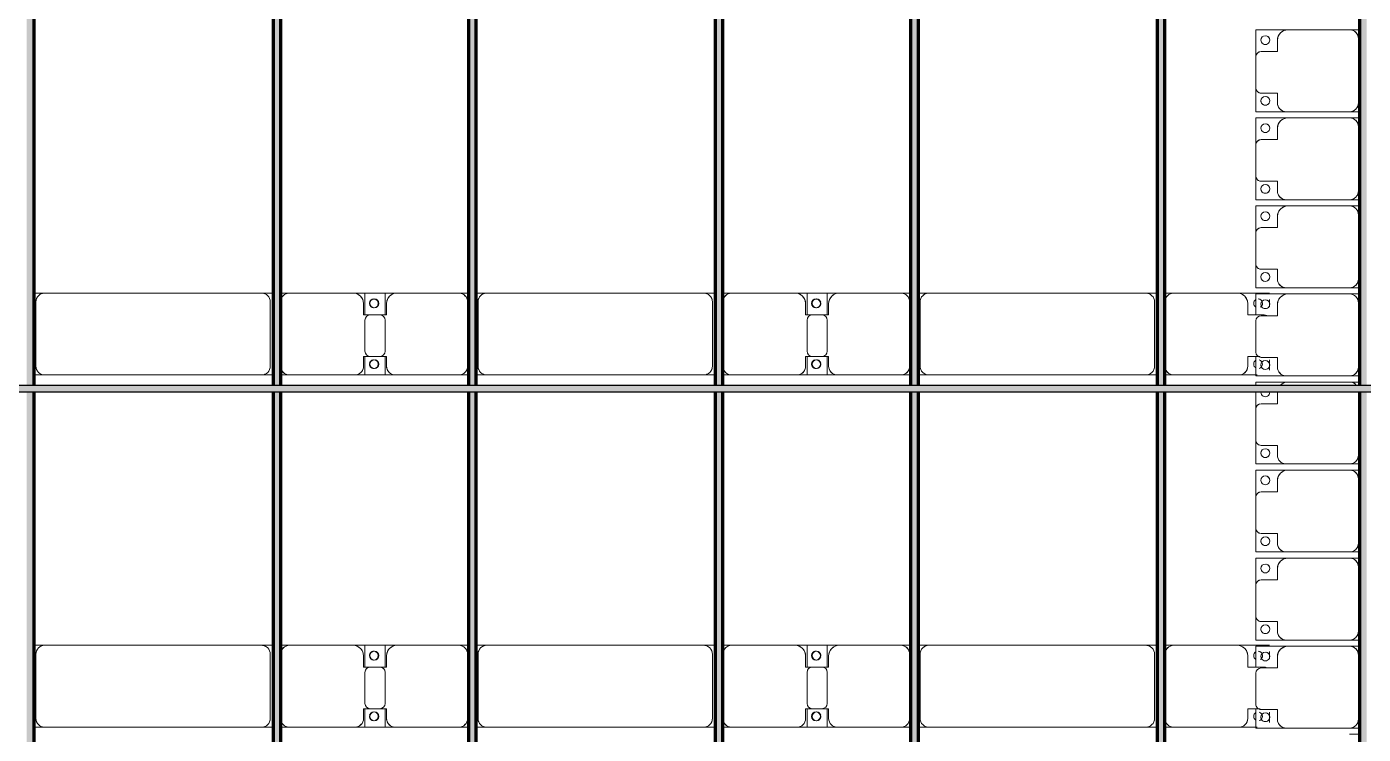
# Model space of a CAD drawing. Header units: millimetres. Extents: x -268744 to 115753, y -96240 to -10461.
# Drawn here: x -119199 to -111611, y -48588 to -44571 of the extents above; entities that cross this region are included whole.
import ezdxf

# ---------------------------------------------------------------- set-up
doc = ezdxf.new("R2010")
doc.units = ezdxf.units.MM
doc.layers.add('A-GENM', color=13, linetype='Continuous', lineweight=9)
doc.layers.add('S-BEAM', color=12, linetype='Continuous', lineweight=9)

# ---------------------------------------------------------------- blocks, each defined once
blk = doc.blocks.new('Dầm C52 - Hộp 40x60-V26-KHUNG KẾT CẤU BÈ PIN 1')
at = {"layer": 'S-BEAM', "lineweight": 25}
h = blk.add_hatch(color=4, dxfattribs=at)
h.paths.add_polyline_path([(-145811, -20), (-73437.3, -15.7), (-73437.3, 20), (-145811, 20), (-145811, -15.7)])
h.paths.add_polyline_path([(-72237.3, -20), (-593.6, -15.7), (-593.6, 20), (-72237.3, 20), (-72237.3, -15.7)])
h.paths.add_polyline_path([(606.4, -20), (72250.2, -15.7), (72250.2, 20), (606.4, 20), (606.4, -15.7)])
h.paths.add_polyline_path([(73450.2, -20), (144462.7, -15.7), (144462.7, 20), (73450.2, 20), (73450.2, -15.7)])
h.paths.add_polyline_path([(145662.7, -20), (145811, -15.7), (145811, 20), (145662.7, 20), (145662.7, -15.7)])
at = {"layer": 'S-BEAM', "color": 4, "lineweight": 25}
for p, q in [((-72237.3, 20), (-593.6, 20)), ((-593.6, -20), (-72237.3, -20))]:
    blk.add_line(p, q, dxfattribs=at)
blk = doc.blocks.new('Dai phao do pin - DẢI PHAO ĐỠ PIN-V40-KHUNG KẾT CẤU BÈ PIN 1')
at = {"layer": 'A-GENM', "color": 7}
for p, q in [((62067.6, 241.6), (62129.7, 241.6)), ((62067.6, 241.6), (62129.7, 241.6)), ((63360.3, 241.6), (62129.7, 241.6)), ((63360.3, 241.6), (63427.6, 241.6)), ((63360.3, 241.6), (63427.6, 241.6)), ((63467.6, 241.6), (63519.7, 241.6)), ((63467.6, 241.6), (63519.7, 241.6)), ((63879.7, 241.6), (63519.7, 241.6)), ((63879.7, 241.6), (64062.2, 241.6)), ((64062.2, 241.6), (63879.7, 241.6)), ((63947.8, 241.6), (64130.3, 241.6)), ((63947.8, 116.2), (63947.8, 241.6)), ((64130.3, 241.6), (63947.8, 241.6)), ((64062.2, 241.6), (64062.2, 116.2)), ((64480.3, 241.6), (64130.3, 241.6)), ((64480.3, 241.6), (64537.6, 241.6)), ((64480.3, 241.6), (64537.6, 241.6)), ((64577.6, 241.6), (64639.7, 241.6)), ((64577.6, 241.6), (64639.7, 241.6)), ((65870.3, 241.6), (64639.7, 241.6)), ((65870.3, 241.6), (65937.6, 241.6)), ((65870.3, 241.6), (65937.6, 241.6)), ((65977.6, 241.6), (66029.7, 241.6)), ((65977.6, 241.6), (66029.7, 241.6)), ((66389.7, 241.6), (66029.7, 241.6)), ((66389.7, 241.6), (66572.2, 241.6)), ((66572.2, 241.6), (66389.7, 241.6)), ((66457.8, 241.6), (66640.3, 241.6)), ((66457.8, 116.2), (66457.8, 241.6)), ((66640.3, 241.6), (66457.8, 241.6)), ((66572.2, 241.6), (66572.2, 116.2)), ((66990.3, 241.6), (66640.3, 241.6)), ((66990.3, 241.6), (67047.6, 241.6)), ((66990.3, 241.6), (67047.6, 241.6)), ((67087.6, 241.6), (67149.7, 241.6)), ((67087.6, 241.6), (67149.7, 241.6)), ((68380.3, 241.6), (67149.7, 241.6)), ((68380.3, 241.6), (68447.6, 241.6)), ((68380.3, 241.6), (68447.6, 241.6)), ((68487.6, 241.6), (68539.7, 241.6)), ((68487.6, 241.6), (68539.7, 241.6)), ((68899.7, 241.6), (68539.7, 241.6)), ((68899.7, 241.6), (69082.2, 241.6)), ((69082.2, 241.6), (68899.7, 241.6)), ((62079.7, 191.6), (62079.7, -173.4)), ((63410.3, -173.4), (63410.3, 191.6)), ((63469.7, 191.6), (63469.7, -173.4)), ((63939.7, 118.2), (63939.7, 181.6)), ((64070.3, 181.6), (64070.3, 118.2)), ((64530.3, -173.4), (64530.3, 191.6)), ((64589.7, 191.6), (64589.7, -173.4)), ((65920.3, -173.4), (65920.3, 191.6)), ((65979.7, 191.6), (65979.7, -173.4)), ((66449.7, 118.2), (66449.7, 181.6)), ((66580.3, 181.6), (66580.3, 118.2)), ((67040.3, -173.4), (67040.3, 191.6)), ((67099.7, 191.6), (67099.7, -173.4)), ((68430.3, -173.4), (68430.3, 191.6)), ((68489.7, 191.6), (68489.7, -173.4)), ((68959.7, 118.2), (68959.7, 181.6)), ((69082.2, 205.8), (69082.2, 164.2)), ((69082.2, 164.2), (69082.2, 205.8)), ((64032.2, 118.2), (63939.7, 118.2)), ((63947.8, 88.2), (63947.8, -88.2)), ((64070.3, 118.2), (63977.8, 118.2)), ((64062.2, -88.2), (64062.2, 88.2)), ((66542.2, 118.2), (66449.7, 118.2)), ((66457.8, 88.2), (66457.8, -88.2)), ((66580.3, 118.2), (66487.8, 118.2)), ((66572.2, -88.2), (66572.2, 88.2)), ((69052.2, 118.2), (68959.7, 118.2)), ((63939.7, -173.4), (63939.7, -118.2)), ((63939.7, -118.2), (64032.2, -118.2)), ((63947.8, -223.4), (63947.8, -116.2)), ((63977.8, -118.2), (64070.3, -118.2)), ((64062.2, -116.2), (64062.2, -223.4)), ((64070.3, -118.2), (64070.3, -173.4)), ((66449.7, -173.4), (66449.7, -118.2)), ((66449.7, -118.2), (66542.2, -118.2)), ((66457.8, -223.4), (66457.8, -116.2)), ((66487.8, -118.2), (66580.3, -118.2)), ((66572.2, -116.2), (66572.2, -223.4)), ((66580.3, -118.2), (66580.3, -173.4)), ((68959.7, -173.4), (68959.7, -118.2)), ((68959.7, -118.2), (69030.6, -118.2)), ((69082.2, -137.5), (69082.2, -195.9)), ((69082.2, -195.9), (69082.2, -137.5)), ((62129.7, -223.4), (62067.6, -223.4)), ((62129.7, -223.4), (62067.6, -223.4)), ((62129.7, -223.4), (63360.3, -223.4)), ((63427.6, -223.4), (63360.3, -223.4)), ((63427.6, -223.4), (63360.3, -223.4)), ((63519.7, -223.4), (63467.6, -223.4)), ((63519.7, -223.4), (63467.6, -223.4)), ((63519.7, -223.4), (63889.7, -223.4)), ((64062.2, -223.4), (63897.1, -223.4)), ((63897.1, -223.4), (64062.2, -223.4)), ((64120.3, -223.4), (63947.8, -223.4)), ((63947.8, -223.4), (64120.3, -223.4)), ((64120.3, -223.4), (64480.3, -223.4)), ((64537.6, -223.4), (64480.3, -223.4)), ((64537.6, -223.4), (64480.3, -223.4)), ((64639.7, -223.4), (64577.6, -223.4)), ((64639.7, -223.4), (64577.6, -223.4)), ((64639.7, -223.4), (65870.3, -223.4)), ((65937.6, -223.4), (65870.3, -223.4)), ((65937.6, -223.4), (65870.3, -223.4)), ((66029.7, -223.4), (65977.6, -223.4)), ((66029.7, -223.4), (65977.6, -223.4)), ((66029.7, -223.4), (66399.7, -223.4)), ((66572.2, -223.4), (66399.7, -223.4)), ((66399.7, -223.4), (66572.2, -223.4)), ((66630.3, -223.4), (66457.8, -223.4)), ((66457.8, -223.4), (66630.3, -223.4)), ((66630.3, -223.4), (66990.3, -223.4)), ((67047.6, -223.4), (66990.3, -223.4)), ((67047.6, -223.4), (66990.3, -223.4)), ((67149.7, -223.4), (67087.6, -223.4)), ((67149.7, -223.4), (67087.6, -223.4)), ((67149.7, -223.4), (68380.3, -223.4)), ((68447.6, -223.4), (68380.3, -223.4)), ((68447.6, -223.4), (68380.3, -223.4)), ((68539.7, -223.4), (68487.6, -223.4)), ((68539.7, -223.4), (68487.6, -223.4)), ((68539.7, -223.4), (68909.7, -223.4)), ((69013.6, -223.4), (68909.7, -223.4)), ((68909.7, -223.4), (69013.6, -223.4))]:
    blk.add_line(p, q, dxfattribs=at)
for centre, radius, start, end in [((62129.7, 191.6), 50, 90, 180), ((62129.7, 191.6), 50, 105, 135), ((63360.3, 191.6), 50, 0, 90), ((63360.3, 191.6), 50, 60, 90), ((63519.7, 191.6), 50, 90, 180), ((63519.7, 191.6), 50, 105, 180), ((63879.7, 181.6), 60, 0, 90), ((63879.7, 181.6), 60, 0, 60), ((64130.3, 181.6), 60, 90, 180), ((64130.3, 181.6), 60, 120, 180), ((64480.3, 191.6), 50, 0, 90), ((64480.3, 191.6), 50, 0, 75), ((64639.7, 191.6), 50, 90, 180), ((64639.7, 191.6), 50, 105, 135), ((65870.3, 191.6), 50, 0, 90), ((65870.3, 191.6), 50, 60, 90), ((66029.7, 191.6), 50, 90, 180), ((66029.7, 191.6), 50, 105, 180), ((66389.7, 181.6), 60, 0, 90), ((66389.7, 181.6), 60, 0, 60), ((66640.3, 181.6), 60, 90, 180), ((66640.3, 181.6), 60, 120, 180), ((66990.3, 191.6), 50, 0, 90), ((66990.3, 191.6), 50, 0, 75), ((67149.7, 191.6), 50, 90, 180), ((67149.7, 191.6), 50, 105, 135), ((68380.3, 191.6), 50, 360, 90), ((68380.3, 191.6), 50, 60, 90), ((68539.7, 191.6), 50, 90, 180), ((68539.7, 191.6), 50, 105, 180), ((68899.7, 181.6), 60, 360, 90), ((68899.7, 181.6), 60, 360, 60), ((62129.7, 191.6), 50, 165, 180), ((63360.3, 191.6), 50, 15, 30), ((63998.6, 183.2), 25, 360, 180), ((63998.6, 183.2), 25, 180, 360), ((63998.6, 183.2), 25, 360, 165), ((64001.4, 183.2), 25, 360, 180), ((64001.4, 183.2), 25, 90, 180), ((64001.4, 183.2), 25, 180, 0), ((64001.4, 183.2), 25, 180, 300), ((63998.6, 183.2), 25, 210, 360), ((64001.4, 183.2), 25, 15, 75), ((64001.4, 183.2), 25, 330, 345), ((64639.7, 191.6), 50, 150, 180), ((65870.3, 191.6), 50, 15, 30), ((66508.6, 183.2), 25, 360, 180), ((66508.6, 183.2), 25, 180, 0), ((66508.6, 183.2), 25, 360, 165), ((66511.4, 183.2), 25, 0, 180), ((66511.4, 183.2), 25, 90, 180), ((66511.4, 183.2), 25, 180, 0), ((66511.4, 183.2), 25, 180, 300), ((66508.6, 183.2), 25, 210, 360), ((66511.4, 183.2), 25, 15, 75), ((66511.4, 183.2), 25, 330, 345), ((67149.7, 191.6), 50, 150, 180), ((68380.3, 191.6), 50, 15, 30), ((69018.6, 183.2), 25, 120, 180), ((69018.6, 183.2), 25, 180, 240), ((69018.6, 183.2), 25, 180, 195), ((69018.6, 183.2), 25, 120, 165), ((69018.6, 183.2), 25, 210, 240), ((69018.6, 183.2), 25, 0, 90), ((69018.6, 183.2), 25, 0, 90), ((69018.6, 183.2), 25, 300, 0), ((69018.6, 183.2), 25, 300, 0), ((63977.8, 88.2), 30, 90, 180), ((64032.2, 88.2), 30, 360, 90), ((66487.8, 88.2), 30, 90, 180), ((66542.2, 88.2), 30, 0, 90), ((69052.2, 88.2), 30, 60, 90), ((63977.8, -88.2), 30, 180, 270), ((63998.6, -161.8), 25, 360, 180), ((63998.6, -161.8), 25, 105, 165), ((64001.4, -161.8), 25, 360, 180), ((64001.4, -161.8), 25, 105, 180), ((63998.6, -161.8), 25, 360, 75), ((64001.4, -161.8), 25, 15, 75), ((64032.2, -88.2), 30, 270, 0), ((66487.8, -88.2), 30, 180, 270), ((66508.6, -161.8), 25, 360, 180), ((66508.6, -161.8), 25, 105, 165), ((66511.4, -161.8), 25, 0, 180), ((66511.4, -161.8), 25, 105, 180), ((66508.6, -161.8), 25, 360, 75), ((66511.4, -161.8), 25, 15, 75), ((66542.2, -88.2), 30, 270, 360), ((69018.6, -161.8), 25, 120, 180), ((69018.6, -161.8), 25, 120, 165), ((69018.6, -161.8), 25, 0, 75), ((69018.6, -161.8), 25, 0, 75), ((62129.7, -173.4), 50, 180, 270), ((62129.7, -173.4), 50, 180, 210), ((62129.7, -173.4), 50, 240, 270), ((63360.3, -173.4), 50, 270, 360), ((63360.3, -173.4), 50, 285, 300), ((63360.3, -173.4), 50, 330, 360), ((63519.7, -173.4), 50, 180, 270), ((63519.7, -173.4), 50, 180, 255), ((63889.7, -173.4), 50, 270, 0), ((63889.7, -173.4), 50, 285, 0), ((63998.6, -161.8), 25, 180, 360), ((63998.6, -161.8), 25, 195, 360), ((64001.4, -161.8), 25, 180, 0), ((64001.4, -161.8), 25, 180, 270), ((64001.4, -161.8), 25, 285, 345), ((64120.3, -173.4), 50, 180, 270), ((64120.3, -173.4), 50, 180, 255), ((64480.3, -173.4), 50, 270, 360), ((64480.3, -173.4), 50, 285, 0), ((64639.7, -173.4), 50, 180, 270), ((64639.7, -173.4), 50, 180, 210), ((64639.7, -173.4), 50, 240, 270), ((65870.3, -173.4), 50, 270, 360), ((65870.3, -173.4), 50, 285, 300), ((65870.3, -173.4), 50, 330, 360), ((66029.7, -173.4), 50, 180, 270), ((66029.7, -173.4), 50, 180, 255), ((66399.7, -173.4), 50, 270, 360), ((66399.7, -173.4), 50, 285, 0), ((66508.6, -161.8), 25, 180, 360), ((66508.6, -161.8), 25, 195, 360), ((66511.4, -161.8), 25, 180, 360), ((66511.4, -161.8), 25, 180, 270), ((66511.4, -161.8), 25, 285, 345), ((66630.3, -173.4), 50, 180, 270), ((66630.3, -173.4), 50, 180, 255), ((66990.3, -173.4), 50, 270, 0), ((66990.3, -173.4), 50, 285, 0), ((67149.7, -173.4), 50, 180, 270), ((67149.7, -173.4), 50, 180, 210), ((67149.7, -173.4), 50, 240, 270), ((68380.3, -173.4), 50, 270, 0), ((68380.3, -173.4), 50, 285, 300), ((68380.3, -173.4), 50, 330, 0), ((68539.7, -173.4), 50, 180, 270), ((68539.7, -173.4), 50, 180, 255), ((68909.7, -173.4), 50, 270, 360), ((68909.7, -173.4), 50, 285, 360), ((69018.6, -161.8), 25, 180, 240), ((69018.6, -161.8), 25, 180, 240), ((69018.6, -161.8), 25, 285, 0), ((69018.6, -161.8), 25, 285, 0)]:
    blk.add_arc(centre, radius, start, end, dxfattribs=at)
blk = doc.blocks.new('Dai phao do pin - DẢI PHAO ĐỠ PIN-V41-KHUNG KẾT CẤU BÈ PIN 1')
at = {"layer": 'A-GENM', "color": 7}
for p, q in [((62067.6, 241.6), (62129.7, 241.6)), ((62067.6, 241.6), (62129.7, 241.6)), ((63360.3, 241.6), (62129.7, 241.6)), ((63360.3, 241.6), (63427.6, 241.6)), ((63360.3, 241.6), (63427.6, 241.6)), ((63467.6, 241.6), (63519.7, 241.6)), ((63467.6, 241.6), (63519.7, 241.6)), ((63879.7, 241.6), (63519.7, 241.6)), ((63879.7, 241.6), (64062.2, 241.6)), ((64062.2, 241.6), (63879.7, 241.6)), ((63947.8, 241.6), (64130.3, 241.6)), ((63947.8, 116.2), (63947.8, 241.6)), ((64130.3, 241.6), (63947.8, 241.6)), ((64062.2, 241.6), (64062.2, 116.2)), ((64480.3, 241.6), (64130.3, 241.6)), ((64480.3, 241.6), (64537.6, 241.6)), ((64480.3, 241.6), (64537.6, 241.6)), ((64577.6, 241.6), (64639.7, 241.6)), ((64577.6, 241.6), (64639.7, 241.6)), ((65870.3, 241.6), (64639.7, 241.6)), ((65870.3, 241.6), (65937.6, 241.6)), ((65870.3, 241.6), (65937.6, 241.6)), ((65977.6, 241.6), (66029.7, 241.6)), ((65977.6, 241.6), (66029.7, 241.6)), ((66389.7, 241.6), (66029.7, 241.6)), ((66389.7, 241.6), (66572.2, 241.6)), ((66572.2, 241.6), (66389.7, 241.6)), ((66457.8, 241.6), (66640.3, 241.6)), ((66457.8, 116.2), (66457.8, 241.6)), ((66640.3, 241.6), (66457.8, 241.6)), ((66572.2, 241.6), (66572.2, 116.2)), ((66990.3, 241.6), (66640.3, 241.6)), ((66990.3, 241.6), (67047.6, 241.6)), ((66990.3, 241.6), (67047.6, 241.6)), ((67087.6, 241.6), (67149.7, 241.6)), ((67087.6, 241.6), (67149.7, 241.6)), ((68380.3, 241.6), (67149.7, 241.6)), ((68380.3, 241.6), (68447.6, 241.6)), ((68380.3, 241.6), (68447.6, 241.6)), ((68487.6, 241.6), (68539.7, 241.6)), ((68487.6, 241.6), (68539.7, 241.6)), ((68899.7, 241.6), (68539.7, 241.6)), ((68899.7, 241.6), (69082.2, 241.6)), ((69082.2, 241.6), (68899.7, 241.6)), ((62079.7, 191.6), (62079.7, -173.4)), ((63410.3, -173.4), (63410.3, 191.6)), ((63469.7, 191.6), (63469.7, -173.4)), ((63939.7, 118.2), (63939.7, 181.6)), ((64070.3, 181.6), (64070.3, 118.2)), ((64530.3, -173.4), (64530.3, 191.6)), ((64589.7, 191.6), (64589.7, -173.4)), ((65920.3, -173.4), (65920.3, 191.6)), ((65979.7, 191.6), (65979.7, -173.4)), ((66449.7, 118.2), (66449.7, 181.6)), ((66580.3, 181.6), (66580.3, 118.2)), ((67040.3, -173.4), (67040.3, 191.6)), ((67099.7, 191.6), (67099.7, -173.4)), ((68430.3, -173.4), (68430.3, 191.6)), ((68489.7, 191.6), (68489.7, -173.4)), ((68959.7, 118.2), (68959.7, 181.6)), ((69082.2, 205.8), (69082.2, 164.2)), ((69082.2, 164.2), (69082.2, 205.8)), ((64032.2, 118.2), (63939.7, 118.2)), ((63947.8, 88.2), (63947.8, -88.2)), ((64070.3, 118.2), (63977.8, 118.2)), ((64062.2, -88.2), (64062.2, 88.2)), ((66542.2, 118.2), (66449.7, 118.2)), ((66457.8, 88.2), (66457.8, -88.2)), ((66580.3, 118.2), (66487.8, 118.2)), ((66572.2, -88.2), (66572.2, 88.2)), ((69052.2, 118.2), (68959.7, 118.2)), ((63939.7, -173.4), (63939.7, -118.2)), ((63939.7, -118.2), (64032.2, -118.2)), ((63947.8, -223.4), (63947.8, -116.2)), ((63977.8, -118.2), (64070.3, -118.2)), ((64062.2, -116.2), (64062.2, -223.4)), ((64070.3, -118.2), (64070.3, -173.4)), ((66449.7, -173.4), (66449.7, -118.2)), ((66449.7, -118.2), (66542.2, -118.2)), ((66457.8, -223.4), (66457.8, -116.2)), ((66487.8, -118.2), (66580.3, -118.2)), ((66572.2, -116.2), (66572.2, -223.4)), ((66580.3, -118.2), (66580.3, -173.4)), ((68959.7, -173.4), (68959.7, -118.2)), ((68959.7, -118.2), (69030.6, -118.2)), ((69082.2, -137.5), (69082.2, -195.9)), ((69082.2, -195.9), (69082.2, -137.5)), ((62129.7, -223.4), (62067.6, -223.4)), ((62129.7, -223.4), (62067.6, -223.4)), ((62129.7, -223.4), (63360.3, -223.4)), ((63427.6, -223.4), (63360.3, -223.4)), ((63427.6, -223.4), (63360.3, -223.4)), ((63519.7, -223.4), (63467.6, -223.4)), ((63519.7, -223.4), (63467.6, -223.4)), ((63519.7, -223.4), (63889.7, -223.4)), ((64062.2, -223.4), (63897.1, -223.4)), ((63897.1, -223.4), (64062.2, -223.4)), ((64120.3, -223.4), (63947.8, -223.4)), ((63947.8, -223.4), (64120.3, -223.4)), ((64120.3, -223.4), (64480.3, -223.4)), ((64537.6, -223.4), (64480.3, -223.4)), ((64537.6, -223.4), (64480.3, -223.4)), ((64639.7, -223.4), (64577.6, -223.4)), ((64639.7, -223.4), (64577.6, -223.4)), ((64639.7, -223.4), (65870.3, -223.4)), ((65937.6, -223.4), (65870.3, -223.4)), ((65937.6, -223.4), (65870.3, -223.4)), ((66029.7, -223.4), (65977.6, -223.4)), ((66029.7, -223.4), (65977.6, -223.4)), ((66029.7, -223.4), (66399.7, -223.4)), ((66572.2, -223.4), (66399.7, -223.4)), ((66399.7, -223.4), (66572.2, -223.4)), ((66630.3, -223.4), (66457.8, -223.4)), ((66457.8, -223.4), (66630.3, -223.4)), ((66630.3, -223.4), (66990.3, -223.4)), ((67047.6, -223.4), (66990.3, -223.4)), ((67047.6, -223.4), (66990.3, -223.4)), ((67149.7, -223.4), (67087.6, -223.4)), ((67149.7, -223.4), (67087.6, -223.4)), ((67149.7, -223.4), (68380.3, -223.4)), ((68447.6, -223.4), (68380.3, -223.4)), ((68447.6, -223.4), (68380.3, -223.4)), ((68539.7, -223.4), (68487.6, -223.4)), ((68539.7, -223.4), (68487.6, -223.4)), ((68539.7, -223.4), (68909.7, -223.4)), ((69013.6, -223.4), (68909.7, -223.4)), ((68909.7, -223.4), (69013.6, -223.4))]:
    blk.add_line(p, q, dxfattribs=at)
for centre, radius, start, end in [((62129.7, 191.6), 50, 90, 180), ((62129.7, 191.6), 50, 105, 135), ((63360.3, 191.6), 50, 0, 90), ((63360.3, 191.6), 50, 60, 90), ((63519.7, 191.6), 50, 90, 180), ((63519.7, 191.6), 50, 105, 180), ((63879.7, 181.6), 60, 0, 90), ((63879.7, 181.6), 60, 0, 60), ((64130.3, 181.6), 60, 90, 180), ((64130.3, 181.6), 60, 120, 180), ((64480.3, 191.6), 50, 0, 90), ((64480.3, 191.6), 50, 0, 75), ((64639.7, 191.6), 50, 90, 180), ((64639.7, 191.6), 50, 105, 135), ((65870.3, 191.6), 50, 0, 90), ((65870.3, 191.6), 50, 60, 90), ((66029.7, 191.6), 50, 90, 180), ((66029.7, 191.6), 50, 105, 180), ((66389.7, 181.6), 60, 0, 90), ((66389.7, 181.6), 60, 0, 60), ((66640.3, 181.6), 60, 90, 180), ((66640.3, 181.6), 60, 120, 180), ((66990.3, 191.6), 50, 0, 90), ((66990.3, 191.6), 50, 0, 75), ((67149.7, 191.6), 50, 90, 180), ((67149.7, 191.6), 50, 105, 135), ((68380.3, 191.6), 50, 360, 90), ((68380.3, 191.6), 50, 60, 90), ((68539.7, 191.6), 50, 90, 180), ((68539.7, 191.6), 50, 105, 180), ((68899.7, 181.6), 60, 360, 90), ((68899.7, 181.6), 60, 360, 60), ((62129.7, 191.6), 50, 165, 180), ((63360.3, 191.6), 50, 15, 30), ((63998.6, 183.2), 25, 360, 180), ((63998.6, 183.2), 25, 180, 360), ((63998.6, 183.2), 25, 360, 165), ((64001.4, 183.2), 25, 360, 180), ((64001.4, 183.2), 25, 90, 180), ((64001.4, 183.2), 25, 180, 0), ((64001.4, 183.2), 25, 180, 300), ((63998.6, 183.2), 25, 210, 360), ((64001.4, 183.2), 25, 15, 75), ((64001.4, 183.2), 25, 330, 345), ((64639.7, 191.6), 50, 150, 180), ((65870.3, 191.6), 50, 15, 30), ((66508.6, 183.2), 25, 360, 180), ((66508.6, 183.2), 25, 180, 0), ((66508.6, 183.2), 25, 360, 165), ((66511.4, 183.2), 25, 0, 180), ((66511.4, 183.2), 25, 90, 180), ((66511.4, 183.2), 25, 180, 0), ((66511.4, 183.2), 25, 180, 300), ((66508.6, 183.2), 25, 210, 360), ((66511.4, 183.2), 25, 15, 75), ((66511.4, 183.2), 25, 330, 345), ((67149.7, 191.6), 50, 150, 180), ((68380.3, 191.6), 50, 15, 30), ((69018.6, 183.2), 25, 120, 180), ((69018.6, 183.2), 25, 180, 240), ((69018.6, 183.2), 25, 180, 195), ((69018.6, 183.2), 25, 120, 165), ((69018.6, 183.2), 25, 210, 240), ((69018.6, 183.2), 25, 0, 90), ((69018.6, 183.2), 25, 0, 90), ((69018.6, 183.2), 25, 300, 0), ((69018.6, 183.2), 25, 300, 0), ((63977.8, 88.2), 30, 90, 180), ((64032.2, 88.2), 30, 360, 90), ((66487.8, 88.2), 30, 90, 180), ((66542.2, 88.2), 30, 0, 90), ((69052.2, 88.2), 30, 60, 90), ((63977.8, -88.2), 30, 180, 270), ((63998.6, -161.8), 25, 360, 180), ((63998.6, -161.8), 25, 105, 165), ((64001.4, -161.8), 25, 360, 180), ((64001.4, -161.8), 25, 105, 180), ((63998.6, -161.8), 25, 360, 75), ((64001.4, -161.8), 25, 15, 75), ((64032.2, -88.2), 30, 270, 0), ((66487.8, -88.2), 30, 180, 270), ((66508.6, -161.8), 25, 360, 180), ((66508.6, -161.8), 25, 105, 165), ((66511.4, -161.8), 25, 0, 180), ((66511.4, -161.8), 25, 105, 180), ((66508.6, -161.8), 25, 360, 75), ((66511.4, -161.8), 25, 15, 75), ((66542.2, -88.2), 30, 270, 360), ((69018.6, -161.8), 25, 120, 180), ((69018.6, -161.8), 25, 120, 165), ((69018.6, -161.8), 25, 0, 75), ((69018.6, -161.8), 25, 0, 75), ((62129.7, -173.4), 50, 180, 270), ((62129.7, -173.4), 50, 180, 210), ((62129.7, -173.4), 50, 240, 270), ((63360.3, -173.4), 50, 270, 360), ((63360.3, -173.4), 50, 285, 300), ((63360.3, -173.4), 50, 330, 360), ((63519.7, -173.4), 50, 180, 270), ((63519.7, -173.4), 50, 180, 255), ((63889.7, -173.4), 50, 270, 0), ((63889.7, -173.4), 50, 285, 0), ((63998.6, -161.8), 25, 180, 360), ((63998.6, -161.8), 25, 195, 360), ((64001.4, -161.8), 25, 180, 0), ((64001.4, -161.8), 25, 180, 270), ((64001.4, -161.8), 25, 285, 345), ((64120.3, -173.4), 50, 180, 270), ((64120.3, -173.4), 50, 180, 255), ((64480.3, -173.4), 50, 270, 360), ((64480.3, -173.4), 50, 285, 0), ((64639.7, -173.4), 50, 180, 270), ((64639.7, -173.4), 50, 180, 210), ((64639.7, -173.4), 50, 240, 270), ((65870.3, -173.4), 50, 270, 360), ((65870.3, -173.4), 50, 285, 300), ((65870.3, -173.4), 50, 330, 360), ((66029.7, -173.4), 50, 180, 270), ((66029.7, -173.4), 50, 180, 255), ((66399.7, -173.4), 50, 270, 360), ((66399.7, -173.4), 50, 285, 0), ((66508.6, -161.8), 25, 180, 360), ((66508.6, -161.8), 25, 195, 360), ((66511.4, -161.8), 25, 180, 360), ((66511.4, -161.8), 25, 180, 270), ((66511.4, -161.8), 25, 285, 345), ((66630.3, -173.4), 50, 180, 270), ((66630.3, -173.4), 50, 180, 255), ((66990.3, -173.4), 50, 270, 0), ((66990.3, -173.4), 50, 285, 0), ((67149.7, -173.4), 50, 180, 270), ((67149.7, -173.4), 50, 180, 210), ((67149.7, -173.4), 50, 240, 270), ((68380.3, -173.4), 50, 270, 0), ((68380.3, -173.4), 50, 285, 300), ((68380.3, -173.4), 50, 330, 0), ((68539.7, -173.4), 50, 180, 270), ((68539.7, -173.4), 50, 180, 255), ((68909.7, -173.4), 50, 270, 360), ((68909.7, -173.4), 50, 285, 360), ((69018.6, -161.8), 25, 180, 240), ((69018.6, -161.8), 25, 180, 240), ((69018.6, -161.8), 25, 285, 0), ((69018.6, -161.8), 25, 285, 0)]:
    blk.add_arc(centre, radius, start, end, dxfattribs=at)
blk = doc.blocks.new('Dầm C52 - Dầm C52-V1-KHUNG KẾT CẤU BÈ PIN 1')
at = {"layer": 'S-BEAM', "lineweight": 140}
h = blk.add_hatch(color=1, dxfattribs=at)
h.paths.add_polyline_path([(-25480.9, 20), (-25480.9, -20), (-25440.9, -20), (-25445.2, 20)])
h.paths.add_polyline_path([(-25400.9, -20), (-19440.9, -20), (-19443, 20), (-25400.9, 20)])
h.paths.add_polyline_path([(-19400.9, 20), (-19400.9, -20), (-13440.9, -20), (-13440.9, 20), (-18981.3, 20)])
h.paths.add_polyline_path([(-13400.9, -20), (-7440.9, -20), (-7440.9, 20), (-13400.9, 20)])
h.paths.add_polyline_path([(-7400.9, 20), (-7400.9, -20), (-1440.9, -20), (-1440.9, 20), (-6977, 20)])
h.paths.add_polyline_path([(-1400.9, -20), (4559.1, -20), (4559.1, 20), (-1400.9, 20)])
h.paths.add_polyline_path([(4599.1, 20), (4599.1, -20), (10559.1, -20), (10559.1, 20), (5027.2, 20)])
h.paths.add_polyline_path([(10599.1, -20), (16559.1, -20), (16559.1, 20), (10599.1, 20)])
h.paths.add_polyline_path([(16599.1, 20), (16599.1, -20), (22559.1, -20), (22559.1, 20), (17031.5, 20)])
h.paths.add_polyline_path([(22599.1, -20), (25259.1, -20), (25259.1, 20), (22599.1, 20)])
h.paths.add_polyline_path([(25299.1, -20), (25480.9, -20), (25480.9, 20), (25299.1, 20)])
at = {"layer": 'S-BEAM', "color": 1, "lineweight": 140}
for p, q in [((-1440.9, -20), (-7400.9, -20)), ((4559.1, -20), (-1400.9, -20))]:
    blk.add_line(p, q, dxfattribs=at)
blk = doc.blocks.new('Dầm C52 - Dầm C52-102503-KHUNG KẾT CẤU BÈ PIN 1')
at = {"layer": 'S-BEAM', "lineweight": 140}
h = blk.add_hatch(color=1, dxfattribs=at)
h.paths.add_polyline_path([(-25480.9, 20), (-25480.9, -20), (-25440.9, -20), (-25440.9, 20)])
h.paths.add_polyline_path([(-25400.9, 20), (-25400.9, -20), (-19440.9, -20), (-19443, 20), (-24983.5, 20)])
h.paths.add_polyline_path([(-19400.9, 20), (-19400.9, -20), (-13440.9, -20), (-13440.9, 20), (-17596.2, 20)])
h.paths.add_polyline_path([(-13400.9, -20), (-7440.9, -20), (-7440.9, 20), (-13400.9, 20)])
h.paths.add_polyline_path([(-7400.9, -20), (-1440.9, -20), (-1440.9, 20), (-7400.9, 20)])
h.paths.add_polyline_path([(-1400.9, -20), (4559.1, -20), (4559.1, 20), (-1400.9, 20)])
h.paths.add_polyline_path([(4599.1, -20), (10559.1, -20), (10559.1, 20), (4599.1, 20)])
h.paths.add_polyline_path([(10599.1, 20), (10599.1, -20), (16559.1, -20), (16559.1, 20), (11952.8, 20)])
h.paths.add_polyline_path([(16599.1, -20), (22559.1, -20), (22559.1, 20), (16599.1, 20)])
h.paths.add_polyline_path([(22599.1, -20), (25259.1, -20), (25259.1, 20), (22599.1, 20)])
h.paths.add_polyline_path([(25299.1, -20), (25441.8, -20), (25441.8, 20), (25299.1, 20)])
at = {"layer": 'S-BEAM', "color": 1, "lineweight": 140}
for p, q in [((-7400.9, 20), (-1440.9, 20)), ((-1400.9, 20), (4559.1, 20)), ((-1440.9, -20), (-7400.9, -20)), ((4559.1, -20), (-1400.9, -20))]:
    blk.add_line(p, q, dxfattribs=at)
blk = doc.blocks.new('Dầm C52 - Dầm C52-V2-KHUNG KẾT CẤU BÈ PIN 1')
at = {"layer": 'S-BEAM', "lineweight": 140}
h = blk.add_hatch(color=1, dxfattribs=at)
h.paths.add_polyline_path([(-25480.9, 20), (-25480.9, -20), (-25440.9, -20), (-25440.9, 20)])
h.paths.add_polyline_path([(-25400.9, 20), (-25400.9, -20), (-19440.9, -20), (-19443, 20), (-24983.5, 20)])
h.paths.add_polyline_path([(-19400.9, 20), (-19400.9, -20), (-13440.9, -20), (-13440.9, 20), (-18519.6, 20)])
h.paths.add_polyline_path([(-13400.9, -20), (-7440.9, -20), (-7440.9, 20), (-13400.9, 20)])
h.paths.add_polyline_path([(-7400.9, 20), (-7400.9, -20), (-1440.9, -20), (-1440.9, 20), (-6515.3, 20)])
h.paths.add_polyline_path([(-1400.9, 20), (-1400.9, -20), (4559.1, -20), (4559.1, 20), (-974.9, 20)])
h.paths.add_polyline_path([(4599.1, -20), (10559.1, -20), (10559.1, 20), (4599.1, 20)])
h.paths.add_polyline_path([(10599.1, -20), (16559.1, -20), (16559.1, 20), (10599.1, 20)])
h.paths.add_polyline_path([(16599.1, 20), (16599.1, -20), (22559.1, -20), (22559.1, 20), (17493.2, 20)])
h.paths.add_polyline_path([(22599.1, 20), (22599.1, -20), (25259.1, -20), (25259.1, 20), (23033.7, 20)])
h.paths.add_polyline_path([(25299.1, -20), (25480.9, -20), (25480.9, 20), (25299.1, 20)])
at = {"layer": 'S-BEAM', "color": 1, "lineweight": 140}
for p, q in [((-7400.9, 20), (-1440.9, 20)), ((-1400.9, 20), (4559.1, 20)), ((-1440.9, -20), (-7400.9, -20)), ((4559.1, -20), (-1400.9, -20))]:
    blk.add_line(p, q, dxfattribs=at)
blk = doc.blocks.new('Dải phao đi lại kèm đỡ invester - DẢI PHAO ĐI LẠI-V76-KHUNG KẾT CẤU BÈ PIN 1')
at = {"layer": 'A-GENM', "color": 7}
for p, q in [((24258.4, -779.7), (24258.4, -722.4)), ((24258.4, -779.7), (24258.4, -722.4)), ((24673.4, -729.7), (24308.4, -729.7)), ((24723.4, -722.4), (24723.4, -779.7)), ((24723.4, -722.4), (24723.4, -779.7)), ((24758.4, -779.7), (24758.4, -722.4)), ((24758.4, -779.7), (24758.4, -722.4)), ((25173.4, -729.7), (24808.4, -729.7)), ((25223.4, -722.4), (25223.4, -779.7)), ((25223.4, -722.4), (25223.4, -779.7)), ((25258.4, -779.7), (25258.4, -722.4)), ((25258.4, -779.7), (25258.4, -722.4)), ((25673.4, -729.7), (25308.4, -729.7)), ((25723.4, -722.4), (25723.4, -779.7)), ((25723.4, -722.4), (25723.4, -779.7)), ((25758.4, -779.7), (25758.4, -722.4)), ((25758.4, -779.7), (25758.4, -722.4)), ((26173.4, -729.7), (25808.4, -729.7)), ((26223.4, -722.4), (26223.4, -779.7)), ((26223.4, -722.4), (26223.4, -779.7)), ((26258.4, -779.7), (26258.4, -722.4)), ((26258.4, -779.7), (26258.4, -722.4)), ((26673.4, -729.7), (26316.8, -729.7)), ((26723.4, -722.4), (26723.4, -779.7)), ((26723.4, -722.4), (26723.4, -779.7)), ((26758.4, -779.7), (26758.4, -722.4)), ((26758.4, -779.7), (26758.4, -722.4)), ((27173.4, -729.7), (26808.4, -729.7)), ((27223.4, -722.4), (27223.4, -779.7)), ((27223.4, -722.4), (27223.4, -779.7)), ((27258.4, -779.7), (27258.4, -722.4)), ((27258.4, -779.7), (27258.4, -722.4)), ((27673.4, -729.7), (27308.4, -729.7)), ((27723.4, -722.4), (27723.4, -779.7)), ((27723.4, -722.4), (27723.4, -779.7)), ((27758.4, -779.7), (27758.4, -722.4)), ((27758.4, -779.7), (27758.4, -722.4)), ((28173.4, -729.7), (27808.4, -729.7)), ((28223.4, -722.4), (28223.4, -779.7)), ((28223.4, -722.4), (28223.4, -779.7)), ((28258.4, -779.7), (28258.4, -722.4)), ((28258.4, -779.7), (28258.4, -722.4)), ((24258.4, -779.7), (24258.4, -1129.7)), ((24723.4, -1139.7), (24723.4, -779.7)), ((24758.4, -779.7), (24758.4, -1129.7)), ((25223.4, -1139.7), (25223.4, -779.7)), ((25258.4, -779.7), (25258.4, -1129.7)), ((25723.4, -1139.7), (25723.4, -779.7)), ((25758.4, -779.7), (25758.4, -1129.7)), ((26223.4, -1139.7), (26223.4, -779.7)), ((26258.4, -779.7), (26258.4, -1129.7)), ((26723.4, -1139.7), (26723.4, -779.7)), ((26758.4, -779.7), (26758.4, -1129.7)), ((27223.4, -1139.7), (27223.4, -779.7)), ((27258.4, -779.7), (27258.4, -1129.7)), ((27723.4, -1139.7), (27723.4, -779.7)), ((27758.4, -779.7), (27758.4, -1129.7)), ((28223.4, -1139.7), (28223.4, -779.7)), ((24258.4, -1312.2), (24258.4, -1129.7)), ((24258.4, -1129.7), (24258.4, -1312.2)), ((24758.4, -1312.2), (24758.4, -1129.7)), ((24758.4, -1129.7), (24758.4, -1312.2)), ((25258.4, -1312.2), (25258.4, -1129.7)), ((25258.4, -1129.7), (25258.4, -1312.2)), ((25758.4, -1312.2), (25758.4, -1129.7)), ((25758.4, -1129.7), (25758.4, -1312.2)), ((26258.4, -1312.2), (26258.4, -1129.7)), ((26258.4, -1129.7), (26258.4, -1312.2)), ((26758.4, -1312.2), (26758.4, -1129.7)), ((26758.4, -1129.7), (26758.4, -1312.2)), ((27258.4, -1312.2), (27258.4, -1129.7)), ((27258.4, -1129.7), (27258.4, -1312.2)), ((27758.4, -1312.2), (27758.4, -1129.7)), ((27758.4, -1129.7), (27758.4, -1312.2)), ((24318.4, -1189.7), (24381.8, -1189.7)), ((24381.8, -1189.7), (24381.8, -1282.2)), ((24618.2, -1282.2), (24618.2, -1189.7)), ((24618.2, -1189.7), (24673.4, -1189.7)), ((24723.4, -1139.7), (24723.4, -1312.2)), ((24723.4, -1312.2), (24723.4, -1139.7)), ((24818.4, -1189.7), (24881.8, -1189.7)), ((24881.8, -1189.7), (24881.8, -1282.2)), ((25118.2, -1282.2), (25118.2, -1189.7)), ((25118.2, -1189.7), (25173.4, -1189.7)), ((25223.4, -1139.7), (25223.4, -1312.2)), ((25223.4, -1312.2), (25223.4, -1139.7)), ((25318.4, -1189.7), (25381.8, -1189.7)), ((25381.8, -1189.7), (25381.8, -1282.2)), ((25618.2, -1282.2), (25618.2, -1189.7)), ((25618.2, -1189.7), (25673.4, -1189.7)), ((25723.4, -1139.7), (25723.4, -1312.2)), ((25723.4, -1312.2), (25723.4, -1139.7)), ((25818.4, -1189.7), (25881.8, -1189.7)), ((25881.8, -1189.7), (25881.8, -1282.2)), ((26118.2, -1282.2), (26118.2, -1189.7)), ((26118.2, -1189.7), (26173.4, -1189.7)), ((26223.4, -1139.7), (26223.4, -1312.2)), ((26223.4, -1312.2), (26223.4, -1139.7)), ((26318.4, -1189.7), (26381.8, -1189.7)), ((26381.8, -1189.7), (26381.8, -1282.2)), ((26618.2, -1282.2), (26618.2, -1189.7)), ((26618.2, -1189.7), (26673.4, -1189.7)), ((26723.4, -1139.7), (26723.4, -1312.2)), ((26723.4, -1312.2), (26723.4, -1139.7)), ((26818.4, -1189.7), (26881.8, -1189.7)), ((26881.8, -1189.7), (26881.8, -1282.2)), ((27118.2, -1282.2), (27118.2, -1189.7)), ((27118.2, -1189.7), (27173.4, -1189.7)), ((27223.4, -1139.7), (27223.4, -1312.2)), ((27223.4, -1312.2), (27223.4, -1139.7)), ((27318.4, -1189.7), (27381.8, -1189.7)), ((27381.8, -1189.7), (27381.8, -1282.2)), ((27618.2, -1282.2), (27618.2, -1189.7)), ((27618.2, -1189.7), (27673.4, -1189.7)), ((27723.4, -1139.7), (27723.4, -1312.2)), ((27723.4, -1312.2), (27723.4, -1139.7)), ((27818.4, -1189.7), (27881.8, -1189.7)), ((27881.8, -1189.7), (27881.8, -1282.2)), ((28118.2, -1282.2), (28118.2, -1189.7)), ((28118.2, -1189.7), (28173.4, -1189.7)), ((28223.4, -1139.7), (28223.4, -1312.2)), ((28223.4, -1312.2), (28223.4, -1139.7)), ((24411.8, -1312.2), (24258.4, -1312.2)), ((24258.4, -1312.2), (24411.8, -1312.2)), ((24411.8, -1312.2), (24588.2, -1312.2)), ((24723.4, -1312.2), (24588.2, -1312.2)), ((24588.2, -1312.2), (24723.4, -1312.2)), ((24911.8, -1312.2), (24758.4, -1312.2)), ((24758.4, -1312.2), (24911.8, -1312.2)), ((24911.8, -1312.2), (25088.2, -1312.2)), ((25223.4, -1312.2), (25088.2, -1312.2)), ((25088.2, -1312.2), (25223.4, -1312.2)), ((25411.8, -1312.2), (25258.4, -1312.2)), ((25258.4, -1312.2), (25411.8, -1312.2)), ((25411.8, -1312.2), (25588.2, -1312.2)), ((25723.4, -1312.2), (25588.2, -1312.2)), ((25588.2, -1312.2), (25723.4, -1312.2)), ((25876.8, -1312.2), (25758.4, -1312.2)), ((25758.4, -1312.2), (25876.8, -1312.2)), ((25911.8, -1312.2), (26088.2, -1312.2)), ((26223.4, -1312.2), (26113.2, -1312.2)), ((26113.2, -1312.2), (26223.4, -1312.2)), ((26276.8, -1312.2), (26258.4, -1312.2)), ((26258.4, -1312.2), (26276.8, -1312.2)), ((26411.8, -1312.2), (26316.8, -1312.2)), ((26316.8, -1312.2), (26411.8, -1312.2)), ((26411.8, -1312.2), (26588.2, -1312.2)), ((26723.4, -1312.2), (26588.2, -1312.2)), ((26588.2, -1312.2), (26723.4, -1312.2)), ((26911.8, -1312.2), (26758.4, -1312.2)), ((26758.4, -1312.2), (26911.8, -1312.2)), ((26911.8, -1312.2), (27088.2, -1312.2)), ((27223.4, -1312.2), (27088.2, -1312.2)), ((27088.2, -1312.2), (27223.4, -1312.2)), ((27411.8, -1312.2), (27258.4, -1312.2)), ((27258.4, -1312.2), (27411.8, -1312.2)), ((27411.8, -1312.2), (27588.2, -1312.2)), ((27723.4, -1312.2), (27588.2, -1312.2)), ((27588.2, -1312.2), (27723.4, -1312.2)), ((27876.8, -1312.2), (27758.4, -1312.2)), ((27758.4, -1312.2), (27876.8, -1312.2)), ((27911.8, -1312.2), (28088.2, -1312.2)), ((28223.4, -1312.2), (28113.2, -1312.2)), ((28113.2, -1312.2), (28223.4, -1312.2))]:
    blk.add_line(p, q, dxfattribs=at)
for centre, radius, start, end in [((24308.4, -779.7), 50, 90, 180), ((24308.4, -779.7), 50, 90, 165), ((24673.4, -779.7), 50, 0, 90), ((24673.4, -779.7), 50, 15, 90), ((24808.4, -779.7), 50, 90, 180), ((24808.4, -779.7), 50, 90, 165), ((25173.4, -779.7), 50, 0, 90), ((25173.4, -779.7), 50, 15, 90), ((25308.4, -779.7), 50, 90, 180), ((25308.4, -779.7), 50, 90, 165), ((25673.4, -779.7), 50, 0, 90), ((25673.4, -779.7), 50, 15, 90), ((25808.4, -779.7), 50, 90, 180), ((25808.4, -779.7), 50, 90, 165), ((26173.4, -779.7), 50, 360, 90), ((26173.4, -779.7), 50, 15, 90), ((26308.4, -779.7), 50, 135, 180), ((26308.4, -779.7), 50, 135, 165), ((26673.4, -779.7), 50, 0, 90), ((26673.4, -779.7), 50, 15, 90), ((26808.4, -779.7), 50, 90, 180), ((26808.4, -779.7), 50, 90, 165), ((27173.4, -779.7), 50, 360, 90), ((27173.4, -779.7), 50, 15, 90), ((27308.4, -779.7), 50, 90, 180), ((27308.4, -779.7), 50, 90, 165), ((27673.4, -779.7), 50, 360, 90), ((27673.4, -779.7), 50, 15, 90), ((27808.4, -779.7), 50, 90, 180), ((27808.4, -779.7), 50, 90, 165), ((28173.4, -779.7), 50, 0, 90), ((28173.4, -779.7), 50, 15, 90), ((24318.4, -1129.7), 60, 180, 270), ((24818.4, -1129.7), 60, 180, 270), ((25318.4, -1129.7), 60, 180, 270), ((25818.4, -1129.7), 60, 180, 270), ((26318.4, -1129.7), 60, 180, 225), ((26818.4, -1129.7), 60, 180, 270), ((27318.4, -1129.7), 60, 180, 270), ((27818.4, -1129.7), 60, 180, 270), ((24318.4, -1129.7), 60, 210, 270), ((24673.4, -1139.7), 50, 270, 0), ((24673.4, -1139.7), 50, 270, 345), ((24818.4, -1129.7), 60, 210, 270), ((25173.4, -1139.7), 50, 270, 0), ((25173.4, -1139.7), 50, 270, 345), ((25318.4, -1129.7), 60, 210, 270), ((25673.4, -1139.7), 50, 270, 360), ((25673.4, -1139.7), 50, 270, 345), ((25818.4, -1129.7), 60, 210, 270), ((26173.4, -1139.7), 50, 270, 360), ((26173.4, -1139.7), 50, 270, 345), ((26318.4, -1129.7), 60, 210, 225), ((26673.4, -1139.7), 50, 270, 360), ((26673.4, -1139.7), 50, 270, 345), ((26818.4, -1129.7), 60, 210, 270), ((27173.4, -1139.7), 50, 270, 0), ((27173.4, -1139.7), 50, 270, 345), ((27318.4, -1129.7), 60, 210, 270), ((27673.4, -1139.7), 50, 270, 0), ((27673.4, -1139.7), 50, 270, 345), ((27818.4, -1129.7), 60, 210, 270), ((28173.4, -1139.7), 50, 270, 360), ((28173.4, -1139.7), 50, 270, 345), ((24316.8, -1258.6), 25, 90, 270), ((24316.8, -1258.6), 25, 180, 270), ((24316.8, -1258.6), 25, 90, 165), ((24316.8, -1258.6), 25, 270, 90), ((24316.8, -1258.6), 25, 60, 90), ((24316.8, -1258.6), 25, 270, 30), ((24411.8, -1282.2), 30, 180, 270), ((24588.2, -1282.2), 30, 270, 0), ((24661.8, -1258.6), 25, 90, 270), ((24661.8, -1258.6), 25, 180, 270), ((24661.8, -1258.6), 25, 90, 165), ((24661.8, -1258.6), 25, 270, 90), ((24661.8, -1258.6), 25, 15, 90), ((24661.8, -1258.6), 25, 270, 0), ((24816.8, -1258.6), 25, 90, 270), ((24816.8, -1258.6), 25, 180, 270), ((24816.8, -1258.6), 25, 90, 165), ((24816.8, -1258.6), 25, 270, 90), ((24816.8, -1258.6), 25, 60, 90), ((24816.8, -1258.6), 25, 270, 30), ((24911.8, -1282.2), 30, 180, 270), ((25088.2, -1282.2), 30, 270, 0), ((25161.8, -1258.6), 25, 90, 270), ((25161.8, -1258.6), 25, 180, 270), ((25161.8, -1258.6), 25, 90, 165), ((25161.8, -1258.6), 25, 270, 90), ((25161.8, -1258.6), 25, 15, 90), ((25161.8, -1258.6), 25, 270, 360), ((25316.8, -1258.6), 25, 90, 270), ((25316.8, -1258.6), 25, 180, 270), ((25316.8, -1258.6), 25, 90, 165), ((25316.8, -1258.6), 25, 270, 90), ((25316.8, -1258.6), 25, 60, 90), ((25316.8, -1258.6), 25, 270, 30), ((25411.8, -1282.2), 30, 180, 270), ((25588.2, -1282.2), 30, 270, 0), ((25661.8, -1258.6), 25, 90, 270), ((25661.8, -1258.6), 25, 180, 270), ((25661.8, -1258.6), 25, 90, 165), ((25661.8, -1258.6), 25, 270, 90), ((25661.8, -1258.6), 25, 15, 90), ((25661.8, -1258.6), 25, 270, 360), ((25816.8, -1258.6), 25, 90, 270), ((25816.8, -1258.6), 25, 180, 270), ((25816.8, -1258.6), 25, 90, 165), ((25816.8, -1258.6), 25, 270, 90), ((25816.8, -1258.6), 25, 60, 90), ((25816.8, -1258.6), 25, 270, 30), ((25911.8, -1282.2), 30, 180, 270), ((26088.2, -1282.2), 30, 270, 360), ((26161.8, -1258.6), 25, 90, 270), ((26161.8, -1258.6), 25, 180, 270), ((26161.8, -1258.6), 25, 90, 165), ((26161.8, -1258.6), 25, 270, 90), ((26161.8, -1258.6), 25, 15, 90), ((26161.8, -1258.6), 25, 270, 360), ((26316.8, -1258.6), 25, 270, 90), ((26316.8, -1258.6), 25, 60, 90), ((26316.8, -1258.6), 25, 270, 30), ((26411.8, -1282.2), 30, 180, 270), ((26588.2, -1282.2), 30, 270, 0), ((26661.8, -1258.6), 25, 90, 270), ((26661.8, -1258.6), 25, 180, 270), ((26661.8, -1258.6), 25, 90, 165), ((26661.8, -1258.6), 25, 270, 90), ((26661.8, -1258.6), 25, 15, 90), ((26661.8, -1258.6), 25, 270, 360), ((26816.8, -1258.6), 25, 90, 270), ((26816.8, -1258.6), 25, 180, 270), ((26816.8, -1258.6), 25, 90, 165), ((26816.8, -1258.6), 25, 270, 90), ((26816.8, -1258.6), 25, 60, 90), ((26816.8, -1258.6), 25, 270, 30), ((26911.8, -1282.2), 30, 180, 270), ((27088.2, -1282.2), 30, 270, 360), ((27161.8, -1258.6), 25, 90, 270), ((27161.8, -1258.6), 25, 180, 270), ((27161.8, -1258.6), 25, 90, 165), ((27161.8, -1258.6), 25, 270, 90), ((27161.8, -1258.6), 25, 15, 90), ((27161.8, -1258.6), 25, 270, 0), ((27316.8, -1258.6), 25, 90, 270), ((27316.8, -1258.6), 25, 180, 270), ((27316.8, -1258.6), 25, 90, 165), ((27316.8, -1258.6), 25, 270, 90), ((27316.8, -1258.6), 25, 60, 90), ((27316.8, -1258.6), 25, 270, 30), ((27411.8, -1282.2), 30, 180, 270), ((27588.2, -1282.2), 30, 270, 0), ((27661.8, -1258.6), 25, 90, 270), ((27661.8, -1258.6), 25, 180, 270), ((27661.8, -1258.6), 25, 90, 165), ((27661.8, -1258.6), 25, 270, 90), ((27661.8, -1258.6), 25, 15, 90), ((27661.8, -1258.6), 25, 270, 0), ((27816.8, -1258.6), 25, 90, 270), ((27816.8, -1258.6), 25, 180, 270), ((27816.8, -1258.6), 25, 90, 165), ((27816.8, -1258.6), 25, 270, 90), ((27816.8, -1258.6), 25, 60, 90), ((27816.8, -1258.6), 25, 270, 30), ((27911.8, -1282.2), 30, 180, 270), ((28088.2, -1282.2), 30, 270, 0), ((28161.8, -1258.6), 25, 90, 270), ((28161.8, -1258.6), 25, 180, 270), ((28161.8, -1258.6), 25, 105, 165), ((28161.8, -1258.6), 25, 90, 95.82658), ((28161.8, -1258.6), 25, 270, 90), ((28161.8, -1258.6), 25, 15, 90), ((28161.8, -1258.6), 25, 270, 0), ((24411.8, -1282.2), 30, 195, 225), ((24411.8, -1282.2), 30, 195, 255), ((24411.8, -1282.2), 30, 195, 225), ((24588.2, -1282.2), 30, 285, 345), ((24588.2, -1282.2), 30, 285, 300), ((24588.2, -1282.2), 30, 285, 300), ((24588.2, -1282.2), 30, 315, 345), ((24588.2, -1282.2), 30, 315, 345), ((24911.8, -1282.2), 30, 195, 225), ((24911.8, -1282.2), 30, 195, 255), ((24911.8, -1282.2), 30, 195, 225), ((25088.2, -1282.2), 30, 285, 345), ((25088.2, -1282.2), 30, 285, 300), ((25088.2, -1282.2), 30, 285, 300), ((25088.2, -1282.2), 30, 315, 345), ((25088.2, -1282.2), 30, 315, 345), ((25411.8, -1282.2), 30, 195, 220.37837), ((25411.8, -1282.2), 30, 195, 255), ((25411.8, -1282.2), 30, 195, 220.37837), ((25588.2, -1282.2), 30, 285, 345), ((25588.2, -1282.2), 30, 285, 300), ((25588.2, -1282.2), 30, 285, 300), ((25588.2, -1282.2), 30, 315, 345), ((25588.2, -1282.2), 30, 315, 345), ((26088.2, -1282.2), 30, 330, 345), ((26088.2, -1282.2), 30, 330, 345), ((26411.8, -1282.2), 30, 195, 225), ((26411.8, -1282.2), 30, 195, 255), ((26411.8, -1282.2), 30, 195, 225), ((26588.2, -1282.2), 30, 285, 345), ((26588.2, -1282.2), 30, 285, 300), ((26588.2, -1282.2), 30, 285, 300), ((26588.2, -1282.2), 30, 315, 345), ((26588.2, -1282.2), 30, 315, 345), ((26911.8, -1282.2), 30, 195, 225), ((26911.8, -1282.2), 30, 195, 255), ((26911.8, -1282.2), 30, 195, 225), ((27088.2, -1282.2), 30, 285, 345), ((27088.2, -1282.2), 30, 285, 300), ((27088.2, -1282.2), 30, 285, 300), ((27088.2, -1282.2), 30, 315, 345), ((27088.2, -1282.2), 30, 315, 345), ((27411.8, -1282.2), 30, 195, 225), ((27411.8, -1282.2), 30, 195, 255), ((27411.8, -1282.2), 30, 195, 225), ((27588.2, -1282.2), 30, 285, 345), ((27588.2, -1282.2), 30, 285, 300), ((27588.2, -1282.2), 30, 285, 300), ((27588.2, -1282.2), 30, 315, 345), ((27588.2, -1282.2), 30, 315, 345), ((28088.2, -1282.2), 30, 330, 345), ((28088.2, -1282.2), 30, 330, 345)]:
    blk.add_arc(centre, radius, start, end, dxfattribs=at)
blk = doc.blocks.new('Dầm C52 - Dầm C52-102502-KHUNG KẾT CẤU BÈ PIN 1')
at = {"layer": 'S-BEAM', "lineweight": 140}
h = blk.add_hatch(color=1, dxfattribs=at)
h.paths.add_polyline_path([(-25480.9, 20), (-25480.9, -20), (-25440.9, -20), (-25440.9, 20)])
h.paths.add_polyline_path([(-25400.9, 20), (-25400.9, -20), (-19440.9, -20), (-19443, 20), (-24983.5, 20)])
h.paths.add_polyline_path([(-19400.9, 20), (-19400.9, -20), (-13440.9, -20), (-13440.9, 20), (-18981.3, 20)])
h.paths.add_polyline_path([(-13400.9, -20), (-7440.9, -20), (-7440.9, 20), (-13400.9, 20)])
h.paths.add_polyline_path([(-7400.9, -20), (-1440.9, -20), (-1440.9, 20), (-7400.9, 20)])
h.paths.add_polyline_path([(-1400.9, -20), (4559.1, -20), (4559.1, 20), (-1400.9, 20)])
h.paths.add_polyline_path([(4599.1, 20), (4599.1, -20), (10559.1, -20), (10559.1, 20), (5027.2, 20)])
h.paths.add_polyline_path([(10599.1, -20), (16559.1, -20), (16559.1, 20), (10599.1, 20)])
h.paths.add_polyline_path([(16599.1, 20), (16599.1, -20), (22559.1, -20), (22559.1, 20), (17031.5, 20)])
h.paths.add_polyline_path([(22599.1, -20), (25259.1, -20), (25259.1, 20), (22599.1, 20)])
h.paths.add_polyline_path([(25299.1, -20), (25480.9, -20), (25480.9, 20), (25299.1, 20)])
at = {"layer": 'S-BEAM', "color": 1, "lineweight": 140}
for p, q in [((-7400.9, 20), (-1440.9, 20)), ((-1400.9, 20), (4559.1, 20))]:
    blk.add_line(p, q, dxfattribs=at)
blk = doc.blocks.new('be pin 1_rvt-1-KHUNG KẾT CẤU BÈ PIN 1')
at = {"layer": 'A-GENM', "lineweight": 9, "rotation": 270.0000000003262}
blk.add_blockref('Dải phao đi lại kèm đỡ invester - DẢI PHAO ĐI LẠI-V76-KHUNG KẾT CẤU BÈ PIN 1', (-110909, -20329.7), dxfattribs=at)
at = {"layer": 'A-GENM', "lineweight": 9}
for name, p in [('Dai phao do pin - DẢI PHAO ĐỠ PIN-V41-KHUNG KẾT CẤU BÈ PIN 1', (-181226.8, -46324.7)), ('Dai phao do pin - DẢI PHAO ĐỠ PIN-V40-KHUNG KẾT CẤU BÈ PIN 1', (-181226.8, -48324.7))]:
    blk.add_blockref(name, p, dxfattribs=at)
at = {"layer": 'S-BEAM', "lineweight": 9, "rotation": 90.00000000032618}
for name, p in [('Dầm C52 - Dầm C52-V1-KHUNG KẾT CẤU BÈ PIN 1', (-119179.1, -45205.6)), ('Dầm C52 - Dầm C52-V2-KHUNG KẾT CẤU BÈ PIN 1', (-116669.1, -45205.6)), ('Dầm C52 - Dầm C52-V2-KHUNG KẾT CẤU BÈ PIN 1', (-114159.1, -45205.6)), ('Dầm C52 - Dầm C52-102502-KHUNG KẾT CẤU BÈ PIN 1', (-111611.4, -45205.6)), ('Dầm C52 - Dầm C52-102503-KHUNG KẾT CẤU BÈ PIN 1', (-117779.1, -45205.6)), ('Dầm C52 - Dầm C52-102503-KHUNG KẾT CẤU BÈ PIN 1', (-115269.1, -45205.6)), ('Dầm C52 - Dầm C52-102503-KHUNG KẾT CẤU BÈ PIN 1', (-112759.1, -45205.6))]:
    blk.add_blockref(name, p, dxfattribs=at)
at = {"layer": 'S-BEAM', "lineweight": 9}
blk.add_blockref('Dầm C52 - Hộp 40x60-V26-KHUNG KẾT CẤU BÈ PIN 1', (-110896.7, -46626.5), dxfattribs=at)

msp = doc.modelspace()

# ---------------------------------------------------------------- block references
at = {"lineweight": 5}
msp.add_blockref('be pin 1_rvt-1-KHUNG KẾT CẤU BÈ PIN 1', (0, 0), dxfattribs=at)

doc.saveas('drawing.dxf')
